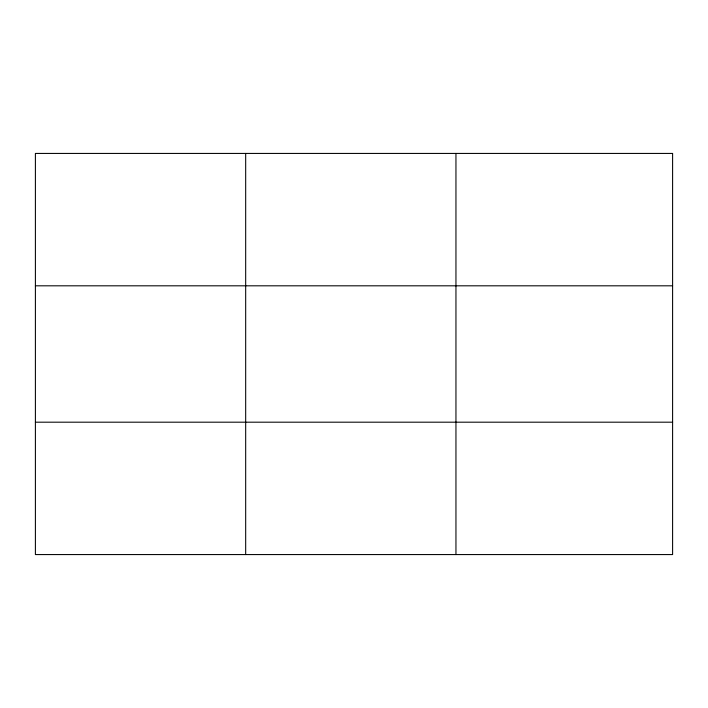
<?xml version="1.0" encoding="UTF-8"?>
<svg xmlns="http://www.w3.org/2000/svg" width="708" height="708" viewBox="0 0 708 708"><rect width="100%" height="100%" fill="white"/><g stroke="black" fill="none" stroke-linecap="round" stroke-linejoin="round"><path stroke-width="1.06" d="M245.676 554.568L245.676 153.432M455.952 554.568L455.952 153.432M35.4 285.811L672.6 285.811M35.4 422.189L672.6 422.189M672.6 153.432L672.6 554.568L35.4 554.568L35.4 153.432L672.6 153.432"/></g></svg>
